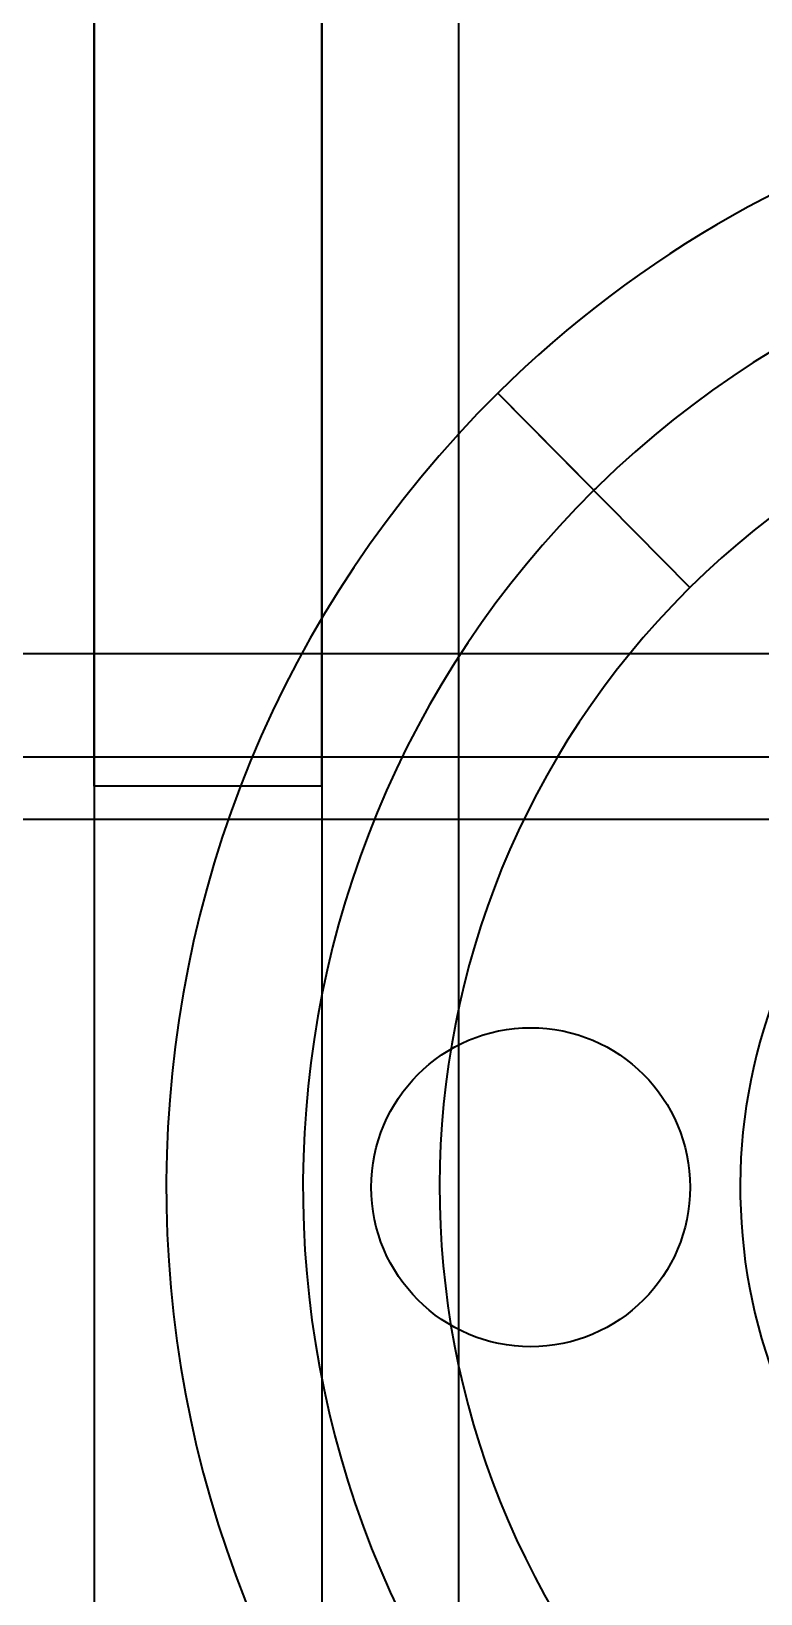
# Model space of a CAD drawing. Header units: millimetres. Extents: x -178 to 3694, y -325 to 1836.
# Drawn here: x 1351.05 to 1367.07, y 481.08 to 515.37 of the extents above; entities that cross this region are included whole.
import ezdxf

# ---------------------------------------------------------------- set-up
doc = ezdxf.new("R2010")
doc.units = ezdxf.units.MM

msp = doc.modelspace()

# ---------------------------------------------------------------- linework, layer by layer
at = {"color": 7, "linetype": 'Continuous', "lineweight": 35}
for p, q in [((1360.429, 538.062), (1360.429, 337)), ((1360.429, 538.062), (1360.429, 337)), ((1352.429, 498.8), (1352.429, 532.172)), ((1352.429, 532.172), (1352.429, 67.828)), ((1357.429, 532.172), (1357.429, 337)), ((1357.429, 498.8), (1357.429, 532.172)), ((1365.512, 503.159), (1361.295, 507.427)), ((1361.295, 507.427), (1363.403, 505.293)), ((1338.515, 501.711), (1418.515, 501.711)), ((1338.515, 499.441), (1418.515, 499.441)), ((1357.429, 498.8), (1352.429, 498.8)), ((1352.429, 498.8), (1352.429, 101.2)), ((1357.429, 498.8), (1357.429, 101.2)), ((1338.515, 498.08), (1418.515, 498.08)), ((1338.515, 498.08), (1418.515, 498.08))]:
    msp.add_line(p, q, dxfattribs=at)
msp.add_circle((1362.015, 490), 3.5, dxfattribs=at)
msp.add_circle((1362.015, 490), 3.5, dxfattribs=at)
for radius, start, end in [(24.5, 314.6585, 134.6585), (24.5, 314.6585, 134.6585), (21.5, 314.6585, 134.2993), (18.5, 314.9113, 134.6585), (24.5, 134.6585, 314.6585), (24.5, 134.6585, 314.6585), (21.5, 134.6585, 314.2993), (21.5, 134.2993, 134.6585), (18.5, 134.9113, 314.6585), (18.5, 134.6585, 134.9113), (11.9, 134.6585, 314.6585)]:
    msp.add_arc((1378.515, 490), radius, start, end, dxfattribs=at)

doc.saveas('drawing.dxf')
